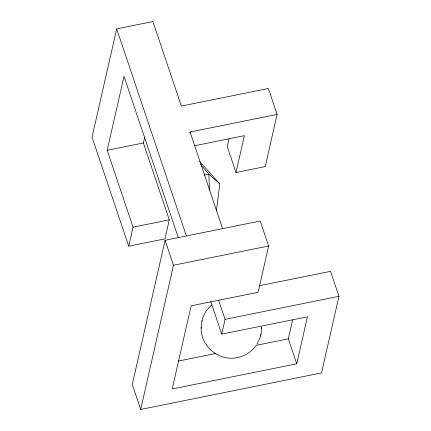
<?xml version="1.0" encoding="UTF-8"?>
<svg xmlns="http://www.w3.org/2000/svg" width="431" height="431" viewBox="0 0 431 431"><rect width="100%" height="100%" fill="white"/><g stroke="black" fill="none" stroke-linecap="round" stroke-linejoin="round"><path stroke-width="0.65" d="M201.18 327.42C200.259 344.644 216.497 359.637 233.5 358.183C242.27 357.59 250.546 353.005 255.788 345.926M261.655 328.4L261.752 327.016M201.923 321.23C203.168 314.905 206.821 309.129 211.745 304.997M256.978 344.24L260.254 337.177L260.911 334.591M201.094 328.12L201.994 320.605M260.836 335.216L261.736 327.7M216.362 211.028L219.837 183.881L199.623 161.431M229.028 138.809L227.261 146.562L235.989 172.497L265.227 166.587L277.101 114.414L268.373 88.479L181.354 106.064L152.913 21.55L116.688 28.872L92.04 137.177L128.734 246.198L164.96 238.876L169.286 219.853L143.41 142.968L144.751 137.08M128.734 246.198L133.06 227.175L107.184 150.284L124.009 76.357L178.305 237.696M210.802 301.689L221.717 334.117L307.438 316.796L296.738 363.812L172.201 388.977L191.127 305.821L258.094 292.288L268.626 246.009L260.222 221.033L165.095 240.256L132.279 384.474L140.684 409.45L321.531 372.907L338.96 296.323L330.555 271.347L259.338 285.737M189.791 133.276L190.082 131.999L277.101 114.414M140.684 409.45L173.499 265.232L165.095 240.256M235.989 172.497L244.366 135.673L194.467 145.759M221.717 334.117L225.079 319.333L218.657 300.256M296.738 363.812L288.334 338.836L292.644 319.899M107.184 150.284L143.41 142.968M204.267 175.034L208.873 174.102L219.837 183.881M133.06 227.175L169.286 219.853M173.499 265.232L268.626 246.009M225.079 319.333L338.96 296.323M178.294 361.07L215.856 353.485M256.046 345.36L288.334 338.836M200.684 164.464L208.873 174.102L209.493 190.254M190.082 131.999L222.552 228.484M116.688 28.872L186.311 235.762"/></g></svg>
